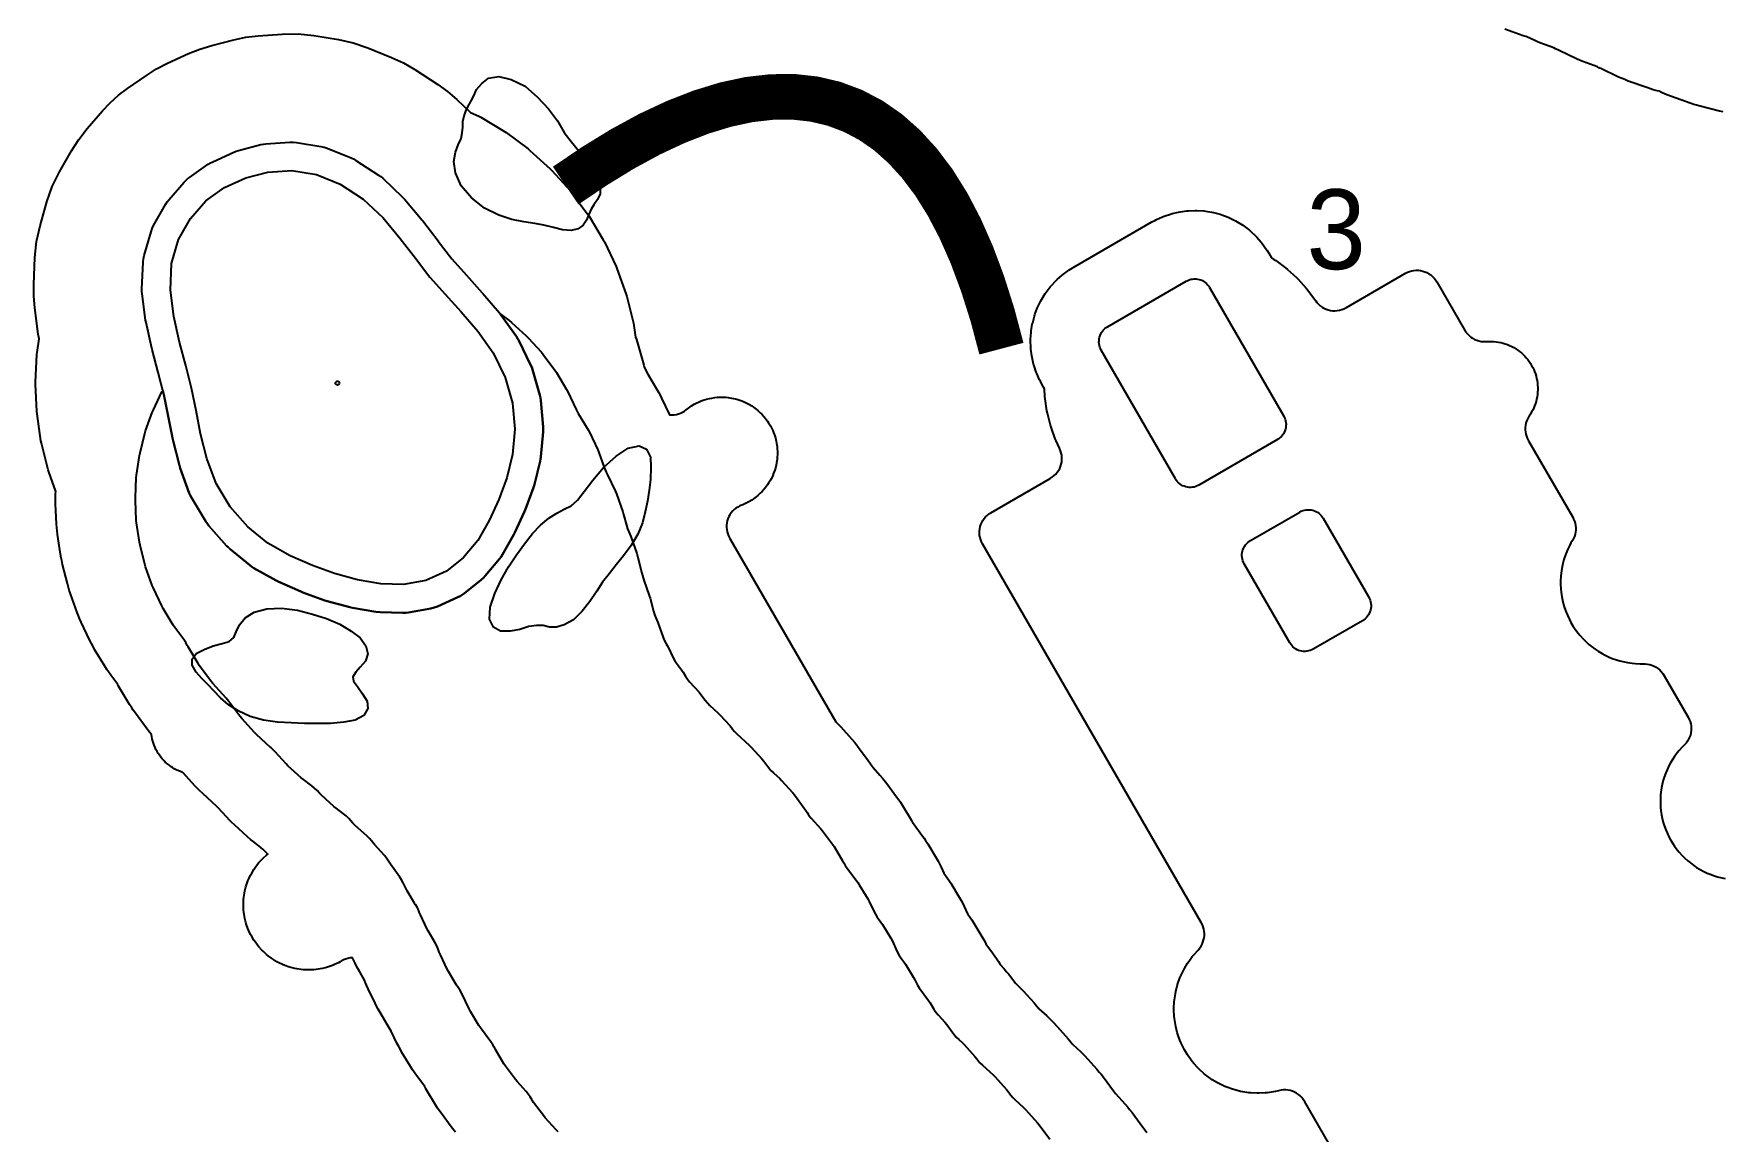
# Model space of a CAD drawing. Extents: x 425531 to 428300, y 1577248 to 1578701.
# Drawn here: x 427417.1 to 427713.3, y 1577959.4 to 1578151.9 of the extents above; entities that cross this region are included whole.
import ezdxf

# ---------------------------------------------------------------- set-up
doc = ezdxf.new("R2010")
doc.units = 21
for name, color, linetype, true_color in [('L-GOLF-ANNO', 7, 'Continuous', 0xffd23c), ('L-GOLF-BNKR', 7, 'Continuous', 0xe9dcb5), ('L-GOLF-CART', 7, 'Continuous', 0xcfcac0), ('L-GOLF-COLLAR', 7, 'Continuous', 0x5f9a33), ('L-GOLF-FWY', 7, 'Continuous', 0x6a9e35), ('L-GOLF-GRN', 7, 'Continuous', 0x74b23e), ('L-GOLF-PIN', 7, 'Continuous', 0xe0262b), ('L-GOLF-ROUGH', 7, 'Continuous', 0x4f7d2c), ('L-GOLF-TEE', 7, 'Continuous', 0x6fa63a)]:
    doc.layers.add(name, color=color, linetype=linetype, true_color=true_color)

msp = doc.modelspace()

# ---------------------------------------------------------------- linework, layer by layer
at = {"layer": 'L-GOLF-BNKR'}
for points, elevation in [([(427492.9, 1578138.3), (427493.3, 1578139.1), (427493.8, 1578140), (427494.3, 1578141), (427494.8, 1578142.1), (427495.7, 1578143.2), (427496.9, 1578144.1), (427498.7, 1578144.4), (427500.9, 1578143.9), (427503.3, 1578142.7), (427505.5, 1578140.8), (427507.4, 1578138.7), (427509, 1578136.6), (427510.2, 1578134.6), (427511.4, 1578133), (427512.7, 1578131.4), (427514, 1578129.8), (427515.2, 1578128.2), (427516.1, 1578126.6), (427516.5, 1578125.1), (427516.5, 1578123.8), (427516, 1578122.8), (427515.4, 1578121.9), (427514.9, 1578121.1), (427514.5, 1578120.2), (427514.1, 1578119.2), (427513.5, 1578118.3), (427512.6, 1578117.7), (427511.4, 1578117.4), (427509.9, 1578117.5), (427508.3, 1578117.9), (427506.6, 1578118.3), (427505, 1578118.6), (427503.1, 1578118.9), (427501, 1578119.3), (427498.7, 1578120.1), (427496.2, 1578121.3), (427493.9, 1578123.1), (427492.1, 1578125.2), (427491.1, 1578127.5), (427490.8, 1578129.5), (427491.1, 1578131.1), (427491.6, 1578132.4), (427492.1, 1578133.5), (427492.3, 1578134.5), (427492.4, 1578135.5), (427492.4, 1578136.5), (427492.6, 1578137.5), (427492.9, 1578138.3)], 68.08), ([(427524.6, 1578079), (427525.3, 1578077.6), (427525.4, 1578075.8), (427525.3, 1578073.7), (427525.1, 1578071.8), (427524.8, 1578069.9), (427524.4, 1578068), (427523.9, 1578066.1), (427523.1, 1578064.1), (427521.9, 1578062.1), (427520.6, 1578060.3), (427519.3, 1578058.7), (427518.1, 1578057.2), (427516.9, 1578055.7), (427515.9, 1578054.1), (427514.7, 1578052.3), (427513.3, 1578050.6), (427511.8, 1578049.1), (427510.2, 1578048.2), (427508.8, 1578047.8), (427507.6, 1578047.8), (427506.5, 1578048.1), (427505.3, 1578048.1), (427504, 1578047.9), (427502.4, 1578047.4), (427500.7, 1578047.1), (427499, 1578047.1), (427497.8, 1578047.8), (427497.1, 1578049.2), (427497.2, 1578051.3), (427498, 1578053.7), (427499.1, 1578056.1), (427500.4, 1578058.4), (427501.8, 1578060.5), (427503.2, 1578062.4), (427504.6, 1578064.2), (427506, 1578065.7), (427507.5, 1578066.9), (427508.9, 1578067.8), (427510.2, 1578068.5), (427511.4, 1578069.1), (427512.5, 1578070.1), (427513.7, 1578071.6), (427515.2, 1578073.6), (427517.1, 1578075.8), (427519.3, 1578077.8), (427521.4, 1578079.2), (427523.3, 1578079.6), (427524.6, 1578079)], 68.1), ([(427473.2, 1578038.3), (427473.9, 1578037.4), (427474.8, 1578036.1), (427475.6, 1578034.8), (427475.7, 1578033.5), (427475, 1578032.3), (427473.5, 1578031.5), (427471.5, 1578031.1), (427469.2, 1578030.9), (427466.9, 1578030.9), (427464.6, 1578030.9), (427462.3, 1578031), (427459.9, 1578031.1), (427457.4, 1578031.5), (427455.1, 1578032.1), (427453, 1578033.1), (427451.2, 1578034.2), (427449.9, 1578035.4), (427448.7, 1578036.6), (427447.7, 1578037.7), (427446.6, 1578038.8), (427445.6, 1578039.9), (427444.9, 1578041.1), (427444.9, 1578042.2), (427445.6, 1578043.2), (427447, 1578043.9), (427448.6, 1578044.5), (427450.2, 1578044.9), (427451.4, 1578045.3), (427452.2, 1578046), (427452.6, 1578047), (427453.2, 1578048.2), (427454.2, 1578049.4), (427455.8, 1578050.4), (427458, 1578051), (427460.6, 1578051.1), (427463.4, 1578050.8), (427466, 1578050.1), (427468.5, 1578049.3), (427470.8, 1578048.3), (427472.8, 1578047.1), (427474.4, 1578045.9), (427475.4, 1578044.5), (427475.7, 1578043.1), (427475.3, 1578041.8), (427474.4, 1578040.8), (427473.6, 1578039.9), (427473.1, 1578039.1), (427473.2, 1578038.3)], 68.34)]:
    msp.add_lwpolyline(points, close=True, dxfattribs=dict(at, elevation=elevation))
at = {"layer": 'L-GOLF-CART', "const_width": 8}
msp.add_lwpolyline([(427510.43, 1578125.26), (427515.51, 1578128.69), (427520.42, 1578131.7), (427525.17, 1578134.28), (427529.77, 1578136.43), (427534.21, 1578138.16), (427538.49, 1578139.47), (427542.6, 1578140.35), (427546.56, 1578140.8), (427550.37, 1578140.84), (427554.01, 1578140.44), (427557.49, 1578139.62), (427560.81, 1578138.38), (427563.98, 1578136.71), (427566.99, 1578134.62), (427569.83, 1578132.1), (427572.52, 1578129.15), (427575.05, 1578125.79), (427577.42, 1578121.99), (427579.63, 1578117.77), (427581.68, 1578113.13), (427583.57, 1578108.06), (427585.31, 1578102.57), (427586.88, 1578096.65)], dxfattribs=at)
at = {"layer": 'L-GOLF-COLLAR', "elevation": 72.23}
msp.add_lwpolyline([(427447.74, 1578129), (427448.12, 1578129.24), (427448.51, 1578129.44), (427452.21, 1578131.14), (427452.63, 1578131.31), (427453.06, 1578131.44), (427456.96, 1578132.44), (427457.4, 1578132.54), (427457.84, 1578132.59), (427462.04, 1578132.89), (427462.63, 1578132.89), (427463.2, 1578132.84), (427467.5, 1578132.14), (427468.05, 1578132.01), (427468.58, 1578131.83), (427472.78, 1578130.13), (427473.21, 1578129.93), (427473.62, 1578129.69), (427477.62, 1578127.09), (427477.99, 1578126.83), (427478.33, 1578126.54), (427481.83, 1578123.24), (427482.24, 1578122.8), (427485.24, 1578119.2), (427485.36, 1578119.05), (427488.06, 1578115.55), (427488.09, 1578115.52), (427490.46, 1578112.39), (427493.01, 1578109.55), (427495.81, 1578106.45), (427495.9, 1578106.34), (427498.8, 1578102.94), (427499.08, 1578102.6), (427501.78, 1578098.8), (427502, 1578098.45), (427502.19, 1578098.09), (427504.29, 1578093.79), (427504.47, 1578093.4), (427504.6, 1578092.99), (427505.9, 1578088.49), (427506.02, 1578088.01), (427506.08, 1578087.53), (427506.48, 1578082.93), (427506.5, 1578082.49), (427506.48, 1578082.05), (427506.08, 1578077.65), (427506.03, 1578077.28), (427505.96, 1578076.92), (427504.96, 1578072.82), (427504.79, 1578072.27), (427503.39, 1578068.47), (427503.24, 1578068.11), (427501.54, 1578064.41), (427501.34, 1578064.02), (427499.34, 1578060.52), (427499.11, 1578060.15), (427498.84, 1578059.8), (427496.34, 1578056.8), (427496, 1578056.43), (427495.62, 1578056.1), (427492.62, 1578053.7), (427492.28, 1578053.44), (427491.91, 1578053.22), (427491.53, 1578053.03), (427487.93, 1578051.43), (427487.37, 1578051.22), (427486.78, 1578051.08), (427482.88, 1578050.38), (427482.38, 1578050.31), (427481.88, 1578050.3), (427477.88, 1578050.4), (427477.16, 1578050.47), (427473.06, 1578051.17), (427472.57, 1578051.28), (427468.57, 1578052.38), (427468.21, 1578052.49), (427464.31, 1578053.89), (427464, 1578054.02), (427460.1, 1578055.72), (427459.64, 1578055.95), (427455.74, 1578058.15), (427455.37, 1578058.38), (427455.01, 1578058.65), (427451.51, 1578061.55), (427451.22, 1578061.81), (427450.96, 1578062.08), (427447.86, 1578065.58), (427447.58, 1578065.93), (427447.33, 1578066.3), (427444.83, 1578070.4), (427444.59, 1578070.83), (427444.4, 1578071.29), (427442.8, 1578075.69), (427442.66, 1578076.16), (427441.56, 1578080.46), (427441.49, 1578080.74), (427440.7, 1578084.82), (427439.92, 1578088.59), (427438.96, 1578092.45), (427437.87, 1578096.5), (427437.82, 1578096.72), (427436.82, 1578101.22), (427436.74, 1578101.65), (427436.14, 1578106.25), (427436.1, 1578106.68), (427436.1, 1578107.11), (427436.3, 1578111.81), (427436.36, 1578112.4), (427436.49, 1578112.97), (427437.69, 1578117.17), (427437.89, 1578117.73), (427438.15, 1578118.27), (427440.25, 1578121.97), (427440.52, 1578122.39), (427440.83, 1578122.78), (427443.53, 1578125.88), (427443.81, 1578126.18), (427444.12, 1578126.45), (427444.44, 1578126.7), (427447.74, 1578129)], close=True, dxfattribs=at)
at = {"layer": 'L-GOLF-FWY', "elevation": 71.72}
msp.add_lwpolyline([(427509.12, 1577959.24), (427508.77, 1577959.59), (427506.84, 1577961.72), (427506.53, 1577962.1), (427504.81, 1577964.42), (427504.54, 1577964.83), (427504.22, 1577965.37), (427503.88, 1577965.88), (427503.49, 1577966.35), (427501.93, 1577968.07), (427501.62, 1577968.45), (427499.88, 1577970.79), (427499.61, 1577971.19), (427498.11, 1577973.69), (427497.99, 1577973.91), (427497.89, 1577974.1), (427497.88, 1577974.12), (427497.65, 1577974.54), (427497.31, 1577975.05), (427495.48, 1577977.51), (427495.21, 1577977.92), (427493.73, 1577980.39), (427493.5, 1577980.82), (427492.23, 1577983.5), (427491.94, 1577984.04), (427491.6, 1577984.55), (427491.59, 1577984.57), (427491.31, 1577984.98), (427489.88, 1577987.37), (427489.65, 1577987.8), (427488.46, 1577990.32), (427488.27, 1577990.77), (427488.07, 1577991.32), (427487.84, 1577991.88), (427487.55, 1577992.42), (427486.31, 1577994.5), (427486.08, 1577994.93), (427484.94, 1577997.34), (427484.75, 1577997.79), (427484.73, 1577997.84), (427484.54, 1577998.31), (427484.36, 1577998.68), (427484.09, 1577999.11), (427484.06, 1577999.15), (427483.93, 1577999.36), (427482.62, 1578001.56), (427482.38, 1578001.99), (427481.95, 1578002.91), (427481.66, 1578003.45), (427481.32, 1578003.96), (427479.97, 1578005.78), (427479.7, 1578006.19), (427479.37, 1578006.74), (427479.03, 1578007.25), (427478.64, 1578007.72), (427476.87, 1578009.68), (427476.56, 1578010.06), (427476.43, 1578010.22), (427476.04, 1578010.7), (427475.61, 1578011.14), (427473.47, 1578013.07), (427473.12, 1578013.42), (427472.37, 1578014.24), (427471.94, 1578014.68), (427471.47, 1578015.07), (427470.15, 1578016.04), (427469.77, 1578016.35), (427467.61, 1578018.31), (427467.26, 1578018.66), (427466.83, 1578019.14), (427466.39, 1578019.57), (427465.92, 1578019.96), (427464.42, 1578021.07), (427464.04, 1578021.38), (427461.72, 1578023.49), (427461.38, 1578023.83), (427459.49, 1578025.91), (427458.77, 1578026.61), (427458.68, 1578026.68), (427456.17, 1578028.96), (427455.82, 1578029.31), (427453.6, 1578031.77), (427453.29, 1578032.15), (427451.36, 1578034.75), (427450.89, 1578035.32), (427448.56, 1578037.88), (427448.25, 1578038.26), (427446.21, 1578041.02), (427445.94, 1578041.42), (427444.18, 1578044.36), (427444.05, 1578044.58), (427444, 1578044.67), (427443.93, 1578044.79), (427443.93, 1578044.79), (427443.77, 1578045.1), (427443.43, 1578045.61), (427441.86, 1578047.72), (427441.59, 1578048.13), (427439.81, 1578051.09), (427439.58, 1578051.53), (427438.1, 1578054.66), (427437.91, 1578055.11), (427436.75, 1578058.37), (427436.6, 1578058.84), (427435.76, 1578062.19), (427435.67, 1578062.68), (427435.16, 1578066.1), (427435.11, 1578066.59), (427434.94, 1578070.04), (427434.94, 1578070.53), (427435.11, 1578073.99), (427435.16, 1578074.48), (427435.67, 1578077.9), (427435.76, 1578078.38), (427436.6, 1578081.74), (427436.75, 1578082.21), (427437.91, 1578085.47), (427438.1, 1578085.92), (427439.58, 1578089.05), (427439.74, 1578089.34), (427439.92, 1578088.59), (427440.7, 1578084.82), (427441.49, 1578080.74), (427441.56, 1578080.46), (427442.66, 1578076.16), (427442.8, 1578075.69), (427444.4, 1578071.29), (427444.59, 1578070.83), (427444.83, 1578070.4), (427447.33, 1578066.3), (427447.58, 1578065.93), (427447.86, 1578065.58), (427450.96, 1578062.08), (427451.22, 1578061.81), (427451.51, 1578061.55), (427455.01, 1578058.65), (427455.37, 1578058.38), (427455.74, 1578058.15), (427459.64, 1578055.95), (427460.1, 1578055.72), (427464, 1578054.02), (427464.31, 1578053.89), (427468.21, 1578052.49), (427468.57, 1578052.38), (427472.57, 1578051.28), (427473.06, 1578051.17), (427477.16, 1578050.47), (427477.88, 1578050.4), (427481.88, 1578050.3), (427482.38, 1578050.31), (427482.88, 1578050.38), (427486.78, 1578051.08), (427487.37, 1578051.22), (427487.93, 1578051.43), (427491.53, 1578053.03), (427491.91, 1578053.22), (427492.28, 1578053.44), (427492.62, 1578053.7), (427495.62, 1578056.1), (427496, 1578056.43), (427496.34, 1578056.8), (427498.84, 1578059.8), (427499.11, 1578060.15), (427499.34, 1578060.52), (427501.34, 1578064.02), (427501.54, 1578064.41), (427503.24, 1578068.11), (427503.39, 1578068.47), (427504.79, 1578072.27), (427504.96, 1578072.82), (427505.96, 1578076.92), (427506.03, 1578077.28), (427506.08, 1578077.65), (427506.48, 1578082.05), (427506.5, 1578082.49), (427506.48, 1578082.93), (427506.08, 1578087.53), (427506.02, 1578088.01), (427505.9, 1578088.49), (427504.6, 1578092.99), (427504.47, 1578093.4), (427504.29, 1578093.79), (427502.19, 1578098.09), (427502, 1578098.45), (427501.78, 1578098.8), (427499.08, 1578102.6), (427498.95, 1578102.75), (427500.55, 1578101.57), (427500.93, 1578101.25), (427503.5, 1578098.93), (427503.84, 1578098.58), (427506.17, 1578096.02), (427506.48, 1578095.64), (427508.54, 1578092.86), (427508.81, 1578092.45), (427510.59, 1578089.48), (427510.82, 1578089.05), (427512.29, 1578085.95), (427512.64, 1578085.3), (427514.36, 1578082.43), (427514.59, 1578082), (427516.05, 1578078.9), (427516.24, 1578078.45), (427517.19, 1578075.8), (427517.36, 1578075.37), (427517.56, 1578074.96), (427517.62, 1578074.84), (427517.73, 1578074.62), (427519.15, 1578071.62), (427519.34, 1578071.17), (427520.46, 1578068.05), (427520.6, 1578067.58), (427521.08, 1578065.66), (427521.26, 1578065.07), (427521.49, 1578064.5), (427521.67, 1578064.12), (427521.86, 1578063.67), (427522.92, 1578060.72), (427523.06, 1578060.25), (427523.81, 1578057.27), (427524.14, 1578056.06), (427525.11, 1578053.33), (427525.26, 1578052.86), (427525.82, 1578050.61), (427526, 1578050.02), (427526.23, 1578049.45), (427526.43, 1578049.04), (427526.62, 1578048.59), (427527.56, 1578045.97), (427527.79, 1578045.4), (427528.08, 1578044.86), (427528.24, 1578044.59), (427528.47, 1578044.16), (427529.24, 1578042.53), (427529.53, 1578041.99), (427529.87, 1578041.48), (427530.75, 1578040.3), (427531.02, 1578039.89), (427531.44, 1578039.19), (427531.78, 1578038.68), (427532.17, 1578038.2), (427533.83, 1578036.37), (427534.15, 1578035.99), (427534.91, 1578034.96), (427535.3, 1578034.49), (427535.73, 1578034.06), (427537.13, 1578032.79), (427537.48, 1578032.44), (427539.27, 1578030.47), (427539.58, 1578030.09), (427539.67, 1578029.96), (427540.06, 1578029.49), (427540.49, 1578029.06), (427542.65, 1578027.1), (427542.99, 1578026.76), (427544.86, 1578024.69), (427545.18, 1578024.31), (427546.05, 1578023.13), (427546.44, 1578022.66), (427546.87, 1578022.22), (427547.98, 1578021.22), (427548.32, 1578020.88), (427550.26, 1578018.74), (427550.57, 1578018.36), (427552.28, 1578016.05), (427552.56, 1578015.64), (427552.78, 1578015.26), (427553.12, 1578014.76), (427553.51, 1578014.28), (427555.2, 1578012.42), (427555.51, 1578012.04), (427557.24, 1578009.7), (427557.52, 1578009.3), (427559.01, 1578006.8), (427559.13, 1578006.6), (427559.23, 1578006.43), (427559.49, 1578005.97), (427559.83, 1578005.49), (427561.68, 1578002.99), (427561.94, 1578002.59), (427563.42, 1578000.12), (427563.65, 1577999.69), (427564.47, 1577997.97), (427564.76, 1577997.43), (427565.1, 1577996.92), (427565.74, 1577996.06), (427566.01, 1577995.65), (427567.45, 1577993.24), (427567.69, 1577992.8), (427568.61, 1577990.84), (427568.9, 1577990.3), (427569.24, 1577989.79), (427569.76, 1577989.09), (427570.04, 1577988.68), (427571.45, 1577986.33), (427571.68, 1577985.9), (427571.84, 1577985.54), (427572.13, 1577985), (427572.47, 1577984.49), (427574.09, 1577982.32), (427574.36, 1577981.91), (427575.04, 1577980.78), (427575.38, 1577980.27), (427575.77, 1577979.79), (427576.97, 1577978.47), (427577.28, 1577978.09), (427578.56, 1577976.37), (427578.95, 1577975.89), (427579.38, 1577975.46), (427579.99, 1577974.91), (427580.33, 1577974.56), (427582.24, 1577972.46), (427582.55, 1577972.08), (427582.73, 1577971.84), (427583.12, 1577971.37), (427583.55, 1577970.93), (427585.42, 1577969.24), (427585.77, 1577968.89), (427587.77, 1577966.69), (427588.08, 1577966.31), (427588.48, 1577965.76), (427588.87, 1577965.29), (427589.31, 1577964.85), (427590.78, 1577963.52), (427591.13, 1577963.17), (427593.22, 1577960.86), (427593.53, 1577960.48), (427595.39, 1577957.98)], dxfattribs=at)
at = {"layer": 'L-GOLF-GRN', "elevation": 72.23}
msp.add_lwpolyline([(427450.6, 1578124.9), (427454.3, 1578126.6), (427458.2, 1578127.6), (427462.4, 1578127.9), (427466.7, 1578127.2), (427470.9, 1578125.5), (427474.9, 1578122.9), (427478.4, 1578119.6), (427481.4, 1578116), (427484.1, 1578112.5), (427486.6, 1578109.2), (427489.3, 1578106.2), (427492.1, 1578103.1), (427495, 1578099.7), (427497.7, 1578095.9), (427499.8, 1578091.6), (427501.1, 1578087.1), (427501.5, 1578082.5), (427501.1, 1578078.1), (427500.1, 1578074), (427498.7, 1578070.2), (427497, 1578066.5), (427495, 1578063), (427492.5, 1578060), (427489.5, 1578057.6), (427485.9, 1578056), (427482, 1578055.3), (427478, 1578055.4), (427473.9, 1578056.1), (427469.9, 1578057.2), (427466, 1578058.6), (427462.1, 1578060.3), (427458.2, 1578062.5), (427454.7, 1578065.4), (427451.6, 1578068.9), (427449.1, 1578073), (427447.5, 1578077.4), (427446.4, 1578081.7), (427445.6, 1578085.8), (427444.8, 1578089.7), (427443.8, 1578093.7), (427442.7, 1578097.8), (427441.7, 1578102.3), (427441.1, 1578106.9), (427441.3, 1578111.6), (427442.5, 1578115.8), (427444.6, 1578119.5), (427447.3, 1578122.6), (427450.6, 1578124.9)], close=True, dxfattribs=at)
at = {"layer": 'L-GOLF-PIN'}
msp.add_circle((427470.4, 1578090.6, 72.23), 0.35, dxfattribs=at)
at = {"layer": 'L-GOLF-ROUGH'}
for points, elevation in [([(427491.11, 1577959.19), (427490.79, 1577959.57), (427490.37, 1577960.11), (427488.64, 1577962.45), (427488.24, 1577963.01), (427487.97, 1577963.42), (427487.6, 1577964), (427486.1, 1577966.49), (427485.93, 1577966.79), (427485.81, 1577967), (427485.71, 1577967.18), (427484.25, 1577969.16), (427483.85, 1577969.72), (427483.57, 1577970.14), (427483.2, 1577970.72), (427481.72, 1577973.19), (427481.38, 1577973.79), (427481.15, 1577974.22), (427480.84, 1577974.83), (427479.85, 1577976.94), (427479.67, 1577977.2), (427479.3, 1577977.78), (427477.87, 1577980.17), (427477.53, 1577980.77), (427477.3, 1577981.2), (427476.99, 1577981.81), (427475.8, 1577984.33), (427475.52, 1577984.96), (427475.34, 1577985.41), (427475.16, 1577985.86), (427474.3, 1577987.3), (427473.96, 1577987.9), (427473.73, 1577988.33), (427473.42, 1577988.94), (427473.02, 1577989.79), (427473, 1577989.79), (427472.6, 1577989.75), (427472.21, 1577989.68), (427471.83, 1577989.56), (427471.47, 1577989.41), (427471.03, 1577989.18), (427470.9, 1577989.1), (427470.56, 1577988.92), (427469.9, 1577988.61), (427469.53, 1577988.46), (427468.85, 1577988.21), (427468.47, 1577988.1), (427467.76, 1577987.92), (427467.38, 1577987.84), (427466.66, 1577987.73), (427466.27, 1577987.7), (427465.54, 1577987.66), (427465.14, 1577987.66), (427464.41, 1577987.7), (427464.02, 1577987.73), (427463.3, 1577987.84), (427462.92, 1577987.92), (427462.21, 1577988.1), (427461.83, 1577988.21), (427461.15, 1577988.46), (427460.78, 1577988.61), (427460.12, 1577988.92), (427459.78, 1577989.1), (427459.15, 1577989.48), (427458.83, 1577989.7), (427458.24, 1577990.13), (427457.94, 1577990.38), (427457.4, 1577990.87), (427457.12, 1577991.15), (427456.63, 1577991.69), (427456.38, 1577991.99), (427455.94, 1577992.58), (427455.73, 1577992.9), (427455.35, 1577993.53), (427455.17, 1577993.88), (427454.85, 1577994.54), (427454.7, 1577994.9), (427454.46, 1577995.59), (427454.34, 1577995.96), (427454.17, 1577996.67), (427454.09, 1577997.05), (427453.98, 1577997.78), (427453.94, 1577998.17), (427453.91, 1577998.9), (427453.91, 1577999.29), (427453.94, 1578000.02), (427453.98, 1578000.41), (427454.09, 1578001.13), (427454.17, 1578001.52), (427454.34, 1578002.22), (427454.46, 1578002.6), (427454.7, 1578003.29), (427454.85, 1578003.65), (427455.17, 1578004.31), (427455.35, 1578004.66), (427455.73, 1578005.28), (427455.94, 1578005.61), (427456.38, 1578006.19), (427456.63, 1578006.5), (427457.12, 1578007.04), (427457.4, 1578007.32), (427457.94, 1578007.81), (427458.16, 1578007.99), (427457.71, 1578008.41), (427457.36, 1578008.76), (427456.98, 1578009.16), (427456.08, 1578009.83), (427455.54, 1578010.25), (427455.16, 1578010.56), (427454.64, 1578011.01), (427452.32, 1578013.11), (427451.82, 1578013.59), (427451.48, 1578013.93), (427451, 1578014.43), (427449.43, 1578016.17), (427449.24, 1578016.35), (427446.77, 1578018.59), (427446.27, 1578019.06), (427445.92, 1578019.41), (427445.45, 1578019.91), (427443.29, 1578022.29), (427443.23, 1578022.31), (427442.85, 1578022.45), (427442.49, 1578022.6), (427442.13, 1578022.77), (427441.78, 1578022.95), (427441.44, 1578023.16), (427441.12, 1578023.37), (427440.8, 1578023.61), (427440.49, 1578023.86), (427440.2, 1578024.13), (427439.92, 1578024.4), (427439.66, 1578024.7), (427439.41, 1578025), (427439.17, 1578025.32), (427438.95, 1578025.65), (427438.75, 1578025.99), (427438.56, 1578026.33), (427438.39, 1578026.69), (427438.24, 1578027.06), (427438.11, 1578027.43), (427438, 1578027.81), (427437.9, 1578028.19), (427437.82, 1578028.58), (427437.76, 1578028.97), (427437.76, 1578028.98), (427437.74, 1578029), (427437.43, 1578029.38), (427437.01, 1578029.92), (427434.96, 1578032.68), (427434.57, 1578033.24), (427434.3, 1578033.65), (427433.93, 1578034.23), (427432.17, 1578037.17), (427431.99, 1578037.46), (427431.89, 1578037.65), (427431.85, 1578037.71), (427430.62, 1578039.38), (427430.22, 1578039.94), (427429.95, 1578040.35), (427429.58, 1578040.93), (427427.8, 1578043.9), (427427.46, 1578044.49), (427427.23, 1578044.93), (427426.92, 1578045.54), (427425.44, 1578048.67), (427425.17, 1578049.3), (427424.98, 1578049.75), (427424.73, 1578050.39), (427423.56, 1578053.65), (427423.35, 1578054.3), (427423.21, 1578054.77), (427423.02, 1578055.44), (427422.18, 1578058.79), (427422.03, 1578059.46), (427421.94, 1578059.94), (427421.82, 1578060.62), (427421.31, 1578064.04), (427421.23, 1578064.73), (427421.18, 1578065.21), (427421.13, 1578065.9), (427420.96, 1578069.36), (427420.94, 1578070.04), (427420.94, 1578070.53), (427420.96, 1578071.22), (427420.98, 1578071.6), (427419.75, 1578075.03), (427419.64, 1578075.41), (427418.47, 1578080.07), (427418.39, 1578080.46), (427417.69, 1578085.21), (427417.65, 1578085.6), (427417.41, 1578090.4), (427417.41, 1578090.8), (427417.65, 1578095.6), (427417.69, 1578095.99), (427418.04, 1578098.39), (427417.9, 1578099.2), (427417.3, 1578103.8), (427417.12, 1578105.85), (427417.12, 1578107.92), (427417.32, 1578112.62), (427417.61, 1578115.43), (427418.22, 1578118.19), (427419.42, 1578122.39), (427420.37, 1578125.09), (427421.63, 1578127.65), (427423.73, 1578131.35), (427425.02, 1578133.37), (427426.5, 1578135.26), (427429.2, 1578138.36), (427430.55, 1578139.79), (427432.01, 1578141.1), (427433.58, 1578142.29), (427436.88, 1578144.59), (427438.68, 1578145.73), (427440.58, 1578146.71), (427444.28, 1578148.41), (427446.28, 1578149.22), (427448.34, 1578149.85), (427452.24, 1578150.85), (427454.35, 1578151.29), (427456.49, 1578151.54), (427460.69, 1578151.84), (427463.48, 1578151.88), (427466.26, 1578151.59), (427470.56, 1578150.89), (427473.17, 1578150.31), (427475.7, 1578149.45), (427479.9, 1578147.75), (427481.99, 1578146.78), (427483.98, 1578145.62), (427487.98, 1578143.02), (427489.73, 1578141.77), (427491.36, 1578140.36), (427493.75, 1578138.11), (427495.21, 1578137.42), (427495.55, 1578137.24), (427499.68, 1578134.77), (427500, 1578134.55), (427503.86, 1578131.68), (427504.17, 1578131.44), (427507.73, 1578128.21), (427508.01, 1578127.93), (427511.24, 1578124.37), (427511.48, 1578124.06), (427514.35, 1578120.2), (427514.57, 1578119.88), (427517.04, 1578115.75), (427517.22, 1578115.41), (427519.28, 1578111.06), (427519.43, 1578110.7), (427521.05, 1578106.17), (427521.16, 1578105.79), (427522.33, 1578101.13), (427522.41, 1578100.74), (427522.71, 1578098.69), (427522.86, 1578098.26), (427524.16, 1578093.76), (427524.23, 1578093.45), (427524.8, 1578092.25), (427524.82, 1578092.2), (427526.37, 1578089.63), (427526.7, 1578089.03), (427526.94, 1578088.6), (427527.24, 1578087.99), (427528.63, 1578085.05), (427528.71, 1578085.04), (427529.1, 1578085.03), (427529.48, 1578085.05), (427529.86, 1578085.11), (427530.23, 1578085.21), (427530.59, 1578085.34), (427530.94, 1578085.51), (427531.27, 1578085.71), (427531.57, 1578085.93), (427531.57, 1578085.93), (427532.19, 1578086.39), (427532.51, 1578086.6), (427533, 1578086.89), (427533.34, 1578087.08), (427533.86, 1578087.32), (427534.22, 1578087.47), (427534.76, 1578087.67), (427535.13, 1578087.78), (427535.69, 1578087.92), (427536.07, 1578087.99), (427536.63, 1578088.08), (427537.02, 1578088.12), (427537.59, 1578088.14), (427537.99, 1578088.14), (427538.55, 1578088.12), (427538.94, 1578088.08), (427539.51, 1578087.99), (427539.89, 1578087.92), (427540.45, 1578087.78), (427540.82, 1578087.67), (427541.36, 1578087.47), (427541.72, 1578087.32), (427542.23, 1578087.08), (427542.58, 1578086.89), (427543.07, 1578086.6), (427543.39, 1578086.38), (427543.85, 1578086.04), (427544.16, 1578085.8), (427544.58, 1578085.41), (427544.85, 1578085.14), (427545.24, 1578084.71), (427545.49, 1578084.41), (427545.83, 1578083.95), (427546.04, 1578083.63), (427546.34, 1578083.14), (427546.52, 1578082.79), (427546.76, 1578082.28), (427546.91, 1578081.92), (427547.11, 1578081.38), (427547.22, 1578081), (427547.36, 1578080.45), (427547.44, 1578080.07), (427547.52, 1578079.5), (427547.56, 1578079.11), (427547.59, 1578078.54), (427547.59, 1578078.15), (427547.56, 1578077.58), (427547.52, 1578077.19), (427547.44, 1578076.63), (427547.36, 1578076.24), (427547.22, 1578075.69), (427547.11, 1578075.32), (427546.91, 1578074.78), (427546.76, 1578074.42), (427546.52, 1578073.9), (427546.34, 1578073.56), (427546.04, 1578073.07), (427545.83, 1578072.74), (427545.49, 1578072.29), (427545.24, 1578071.98), (427544.85, 1578071.56), (427544.58, 1578071.28), (427544.16, 1578070.9), (427543.85, 1578070.65), (427543.39, 1578070.31), (427543.07, 1578070.09), (427542.58, 1578069.8), (427542.23, 1578069.62), (427541.72, 1578069.37), (427541.49, 1578069.28), (427541.5, 1578069.28), (427540.96, 1578069.05), (427540.61, 1578068.87), (427540.29, 1578068.66), (427539.99, 1578068.41), (427539.71, 1578068.14), (427539.47, 1578067.84), (427539.25, 1578067.52), (427539.06, 1578067.18), (427538.91, 1578066.82), (427538.79, 1578066.45), (427538.72, 1578066.07), (427538.67, 1578065.68), (427538.67, 1578065.29), (427538.7, 1578064.91), (427538.77, 1578064.52), (427538.88, 1578064.15), (427539.02, 1578063.79), (427539.25, 1578063.36), (427557.83, 1578031.17), (427557.88, 1578031.12), (427558.22, 1578030.78), (427558.7, 1578030.28), (427560.63, 1578028.15), (427561.08, 1578027.63), (427561.39, 1578027.25), (427561.81, 1578026.7), (427563.53, 1578024.39), (427563.92, 1578023.83), (427564.2, 1578023.42), (427564.37, 1578023.15), (427565.57, 1578021.82), (427566.02, 1578021.3), (427566.33, 1578020.92), (427566.75, 1578020.38), (427568.49, 1578018.04), (427568.88, 1578017.48), (427569.16, 1578017.07), (427569.52, 1578016.49), (427571.02, 1578014), (427571.19, 1578013.7), (427571.24, 1578013.61), (427571.27, 1578013.56), (427572.94, 1578011.31), (427573.32, 1578010.76), (427573.59, 1578010.36), (427573.95, 1578009.79), (427575.43, 1578007.32), (427575.77, 1578006.72), (427576, 1578006.29), (427576.31, 1578005.67), (427576.8, 1578004.64), (427576.98, 1578004.4), (427577.38, 1578003.83), (427577.65, 1578003.43), (427578.02, 1578002.85), (427579.46, 1578000.43), (427579.8, 1577999.84), (427580.03, 1577999.4), (427580.34, 1577998.79), (427580.94, 1577997.52), (427581.01, 1577997.43), (427581.41, 1577996.87), (427581.68, 1577996.46), (427582.05, 1577995.88), (427583.45, 1577993.53), (427583.79, 1577992.93), (427584.02, 1577992.5), (427584.14, 1577992.26), (427585.33, 1577990.66), (427585.73, 1577990.1), (427586, 1577989.69), (427586.37, 1577989.11), (427586.65, 1577988.63), (427587.34, 1577987.87), (427587.79, 1577987.35), (427588.1, 1577986.97), (427588.52, 1577986.43), (427589.35, 1577985.32), (427589.39, 1577985.29), (427589.88, 1577984.81), (427590.23, 1577984.46), (427590.71, 1577983.97), (427592.61, 1577981.87), (427593.06, 1577981.34), (427593.37, 1577980.97), (427593.47, 1577980.84), (427594.82, 1577979.61), (427595.32, 1577979.14), (427595.67, 1577978.79), (427596.14, 1577978.29), (427598.14, 1577976.09), (427598.59, 1577975.57), (427598.9, 1577975.19), (427599.27, 1577974.72), (427600.18, 1577973.89), (427600.68, 1577973.42), (427601.03, 1577973.07), (427601.5, 1577972.57), (427603.59, 1577970.26), (427604.04, 1577969.74), (427604.35, 1577969.36), (427604.78, 1577968.82), (427606.54, 1577966.44), (427606.88, 1577966), (427608.61, 1577964.1), (427609.06, 1577963.58), (427609.37, 1577963.2), (427609.79, 1577962.66), (427611.7, 1577960.08), (427612.1, 1577959.52), (427612.37, 1577959.11)], 69.84), ([(427713.5, 1578138.19), (427712.83, 1578138.34), (427709.46, 1578139.18), (427708.8, 1578139.36), (427708.33, 1578139.5), (427707.68, 1578139.72), (427704.41, 1578140.89), (427703.77, 1578141.14), (427703.32, 1578141.32), (427702.69, 1578141.6), (427702.26, 1578141.8), (427701.9, 1578141.89), (427701.24, 1578142.08), (427700.77, 1578142.22), (427700.12, 1578142.44), (427696.86, 1578143.6), (427696.22, 1578143.85), (427695.77, 1578144.04), (427695.14, 1578144.31), (427692.01, 1578145.79), (427691.7, 1578145.94), (427691.51, 1578146.04), (427691.44, 1578146.07), (427689.5, 1578146.77), (427688.86, 1578147.02), (427688.4, 1578147.21), (427687.77, 1578147.48), (427684.7, 1578148.94), (427684.09, 1578149.25), (427683.78, 1578149.41), (427682.15, 1578149.99), (427681.51, 1578150.24), (427681.06, 1578150.43), (427680.43, 1578150.71), (427679.04, 1578151.37), (427678.89, 1578151.41), (427678.42, 1578151.55), (427677.77, 1578151.76), (427675.18, 1578152.69)], 72.81), ([(427763.16, 1577751.33), (427640.08, 1577964.52), (427639.81, 1577964.94), (427639.56, 1577965.25), (427639.28, 1577965.54), (427638.98, 1577965.79), (427638.65, 1577966.02), (427638.3, 1577966.21), (427637.94, 1577966.36), (427637.56, 1577966.48), (427637.17, 1577966.56), (427636.77, 1577966.6), (427636.38, 1577966.6), (427635.98, 1577966.56), (427635.49, 1577966.47), (427634.99, 1577966.34), (427634.6, 1577966.26), (427633.56, 1577966.11), (427633.17, 1577966.07), (427632.11, 1577966.02), (427631.72, 1577966.02), (427630.66, 1577966.07), (427630.27, 1577966.11), (427629.23, 1577966.26), (427628.84, 1577966.34), (427627.82, 1577966.6), (427627.44, 1577966.71), (427626.45, 1577967.07), (427626.08, 1577967.22), (427625.13, 1577967.67), (427624.78, 1577967.85), (427623.87, 1577968.4), (427623.55, 1577968.62), (427622.7, 1577969.25), (427622.39, 1577969.5), (427621.61, 1577970.21), (427621.33, 1577970.48), (427620.62, 1577971.27), (427620.37, 1577971.57), (427619.74, 1577972.42), (427619.53, 1577972.75), (427618.98, 1577973.65), (427618.8, 1577974), (427618.35, 1577974.95), (427618.2, 1577975.32), (427617.84, 1577976.31), (427617.73, 1577976.69), (427617.47, 1577977.71), (427617.39, 1577978.1), (427617.24, 1577979.14), (427617.2, 1577979.54), (427617.15, 1577980.59), (427617.15, 1577980.98), (427617.2, 1577982.04), (427617.24, 1577982.43), (427617.39, 1577983.48), (427617.47, 1577983.86), (427617.73, 1577984.89), (427617.84, 1577985.26), (427618.2, 1577986.26), (427618.35, 1577986.62), (427618.8, 1577987.58), (427618.98, 1577987.92), (427619.53, 1577988.83), (427619.75, 1577989.16), (427620.37, 1577990.01), (427620.62, 1577990.31), (427621.39, 1577991.15), (427621.7, 1577991.53), (427621.91, 1577991.85), (427622.1, 1577992.19), (427622.24, 1577992.55), (427622.36, 1577992.92), (427622.44, 1577993.29), (427622.48, 1577993.68), (427622.48, 1577994.07), (427622.45, 1577994.45), (427622.38, 1577994.83), (427622.27, 1577995.2), (427622.13, 1577995.56), (427621.91, 1577995.99), (427583.56, 1578062.4), (427583.38, 1578062.75), (427583.24, 1578063.12), (427583.13, 1578063.5), (427583.06, 1578063.88), (427583.03, 1578064.27), (427583.04, 1578064.66), (427583.08, 1578065.05), (427583.16, 1578065.44), (427583.28, 1578065.81), (427583.44, 1578066.17), (427583.63, 1578066.52), (427583.85, 1578066.84), (427584.11, 1578067.14), (427584.39, 1578067.41), (427584.7, 1578067.65), (427585.03, 1578067.87), (427595.42, 1578073.87), (427595.83, 1578074.14), (427596.14, 1578074.38), (427596.43, 1578074.66), (427596.68, 1578074.96), (427596.91, 1578075.29), (427597.1, 1578075.64), (427597.25, 1578076), (427597.37, 1578076.38), (427597.45, 1578076.77), (427597.49, 1578077.16), (427597.49, 1578077.56), (427597.46, 1578077.95), (427597.38, 1578078.34), (427597.27, 1578078.72), (427597.08, 1578079.18), (427596.47, 1578080.47), (427596.32, 1578080.84), (427595.59, 1578082.87), (427595.47, 1578083.24), (427594.95, 1578085.34), (427594.87, 1578085.72), (427594.56, 1578087.86), (427594.52, 1578088.25), (427594.45, 1578089.62), (427593.99, 1578090.42), (427593.71, 1578090.94), (427593.58, 1578091.2), (427593.09, 1578092.27), (427592.99, 1578092.54), (427592.61, 1578093.66), (427592.53, 1578093.94), (427592.26, 1578095.09), (427592.21, 1578095.37), (427592.06, 1578096.54), (427592.03, 1578096.83), (427592, 1578098.01), (427592, 1578098.3), (427592.08, 1578099.48), (427592.11, 1578099.77), (427592.3, 1578100.93), (427592.37, 1578101.21), (427592.67, 1578102.35), (427592.76, 1578102.63), (427593.17, 1578103.73), (427593.29, 1578104), (427593.81, 1578105.06), (427593.95, 1578105.31), (427594.57, 1578106.31), (427594.74, 1578106.55), (427595.46, 1578107.49), (427595.65, 1578107.71), (427596.45, 1578108.57), (427596.66, 1578108.77), (427597.54, 1578109.55), (427597.77, 1578109.73), (427598.73, 1578110.42), (427598.98, 1578110.58), (427599.48, 1578110.88), (427613.28, 1578118.88), (427613.8, 1578119.16), (427614.06, 1578119.3), (427615.14, 1578119.78), (427615.41, 1578119.89), (427616.53, 1578120.27), (427616.81, 1578120.35), (427617.96, 1578120.62), (427618.25, 1578120.68), (427619.42, 1578120.83), (427619.71, 1578120.85), (427620.89, 1578120.89), (427621.19, 1578120.89), (427622.37, 1578120.81), (427622.66, 1578120.78), (427623.82, 1578120.59), (427624.11, 1578120.52), (427625.25, 1578120.22), (427625.53, 1578120.13), (427626.63, 1578119.71), (427626.9, 1578119.6), (427627.96, 1578119.07), (427628.22, 1578118.93), (427629.22, 1578118.31), (427629.46, 1578118.14), (427630.4, 1578117.42), (427630.62, 1578117.23), (427631.48, 1578116.42), (427631.69, 1578116.21), (427632.47, 1578115.32), (427632.65, 1578115.09), (427633.33, 1578114.13), (427633.49, 1578113.88), (427633.8, 1578113.38), (427634.27, 1578112.56), (427634.68, 1578112.32), (427635, 1578112.1), (427636.73, 1578110.81), (427637.04, 1578110.56), (427638.64, 1578109.11), (427638.92, 1578108.84), (427640.36, 1578107.24), (427640.61, 1578106.93), (427641.99, 1578105.08), (427642.02, 1578105.05), (427642.23, 1578104.75), (427642.5, 1578104.46), (427642.8, 1578104.19), (427643.13, 1578103.95), (427643.47, 1578103.75), (427643.84, 1578103.58), (427644.22, 1578103.46), (427644.61, 1578103.36), (427645, 1578103.31), (427645.4, 1578103.3), (427645.8, 1578103.33), (427646.2, 1578103.4), (427646.58, 1578103.51), (427646.96, 1578103.65), (427647.4, 1578103.88), (427657.77, 1578109.87), (427658.12, 1578110.05), (427658.49, 1578110.19), (427658.86, 1578110.3), (427659.25, 1578110.37), (427659.64, 1578110.4), (427660.03, 1578110.4), (427660.42, 1578110.35), (427660.81, 1578110.27), (427661.18, 1578110.15), (427661.54, 1578109.99), (427661.89, 1578109.8), (427662.21, 1578109.58), (427662.51, 1578109.32), (427662.78, 1578109.04), (427663.02, 1578108.73), (427663.24, 1578108.4), (427668.11, 1578099.96), (427668.38, 1578099.55), (427668.63, 1578099.23), (427668.91, 1578098.95), (427669.21, 1578098.69), (427669.54, 1578098.47), (427669.89, 1578098.28), (427670.26, 1578098.12), (427670.64, 1578098.01), (427671.03, 1578097.93), (427671.43, 1578097.89), (427671.93, 1578097.89), (427672.47, 1578097.92), (427672.88, 1578097.92), (427673.29, 1578097.9), (427673.68, 1578097.86), (427674.1, 1578097.8), (427674.49, 1578097.72), (427674.9, 1578097.62), (427675.27, 1578097.5), (427675.67, 1578097.36), (427676.03, 1578097.21), (427676.41, 1578097.03), (427676.76, 1578096.85), (427677.12, 1578096.63), (427677.45, 1578096.41), (427677.79, 1578096.16), (427678.09, 1578095.91), (427678.4, 1578095.63), (427678.68, 1578095.35), (427678.96, 1578095.04), (427679.21, 1578094.73), (427679.46, 1578094.39), (427679.68, 1578094.07), (427679.9, 1578093.71), (427680.08, 1578093.36), (427680.26, 1578092.98), (427680.41, 1578092.62), (427680.55, 1578092.22), (427680.67, 1578091.84), (427680.77, 1578091.43), (427680.85, 1578091.05), (427680.91, 1578090.63), (427680.95, 1578090.24), (427680.97, 1578089.82), (427680.97, 1578089.43), (427680.95, 1578089.01), (427680.91, 1578088.62), (427680.85, 1578088.2), (427680.77, 1578087.81), (427680.67, 1578087.4), (427680.55, 1578087.03), (427680.41, 1578086.63), (427680.26, 1578086.27), (427680.08, 1578085.89), (427679.9, 1578085.54), (427679.68, 1578085.18), (427679.58, 1578085.01), (427679.54, 1578084.97), (427679.47, 1578084.84), (427679.34, 1578084.65), (427679.15, 1578084.31), (427679.01, 1578083.95), (427678.89, 1578083.58), (427678.81, 1578083.2), (427678.77, 1578082.82), (427678.77, 1578082.43), (427678.8, 1578082.04), (427678.87, 1578081.66), (427678.98, 1578081.29), (427679.12, 1578080.93), (427679.35, 1578080.5), (427687.1, 1578067.08), (427687.27, 1578066.74), (427687.42, 1578066.38), (427687.52, 1578066.01), (427687.59, 1578065.63), (427687.63, 1578065.24), (427687.63, 1578064.85), (427687.58, 1578064.47), (427687.51, 1578064.09), (427687.39, 1578063.72), (427687.25, 1578063.37), (427687.06, 1578063.02), (427686.8, 1578062.58), (427686.52, 1578062.06), (427686.17, 1578061.33), (427685.95, 1578060.78), (427685.67, 1578060.02), (427685.5, 1578059.46), (427685.31, 1578058.67), (427685.19, 1578058.09), (427685.07, 1578057.29), (427685.01, 1578056.71), (427684.97, 1578055.9), (427684.97, 1578055.31), (427685.01, 1578054.5), (427685.07, 1578053.91), (427685.19, 1578053.11), (427685.31, 1578052.53), (427685.5, 1578051.75), (427685.67, 1578051.18), (427685.95, 1578050.42), (427686.17, 1578049.88), (427686.52, 1578049.14), (427686.8, 1578048.62), (427687.21, 1578047.93), (427687.54, 1578047.44), (427688.02, 1578046.79), (427688.4, 1578046.33), (427688.94, 1578045.73), (427689.36, 1578045.32), (427689.96, 1578044.77), (427690.41, 1578044.4), (427691.06, 1578043.92), (427691.55, 1578043.59), (427692.25, 1578043.17), (427692.77, 1578042.89), (427693.5, 1578042.55), (427694.04, 1578042.32), (427694.81, 1578042.05), (427695.37, 1578041.88), (427696.16, 1578041.68), (427696.73, 1578041.57), (427697.54, 1578041.45), (427698.12, 1578041.39), (427698.93, 1578041.35), (427699.62, 1578041.35), (427699.62, 1578041.35), (427699.84, 1578041.35), (427700.24, 1578041.31), (427700.63, 1578041.23), (427701.01, 1578041.11), (427701.38, 1578040.95), (427701.73, 1578040.76), (427702.06, 1578040.54), (427702.36, 1578040.28), (427702.64, 1578040), (427702.89, 1578039.69), (427703.11, 1578039.35), (427707.36, 1578031.98), (427707.55, 1578031.62), (427707.69, 1578031.25), (427707.8, 1578030.86), (427707.87, 1578030.46), (427707.9, 1578030.06), (427707.88, 1578029.66), (427707.83, 1578029.26), (427707.74, 1578028.87), (427707.61, 1578028.49), (427707.44, 1578028.12), (427707.23, 1578027.77), (427707, 1578027.45), (427706.73, 1578027.15), (427706.31, 1578026.73), (427705.8, 1578026.17), (427705.42, 1578025.72), (427704.97, 1578025.11), (427704.65, 1578024.62), (427704.25, 1578023.97), (427703.98, 1578023.45), (427703.65, 1578022.76), (427703.43, 1578022.22), (427703.17, 1578021.5), (427703, 1578020.94), (427702.82, 1578020.2), (427702.7, 1578019.62), (427702.59, 1578018.87), (427702.53, 1578018.29), (427702.49, 1578017.53), (427702.49, 1578016.94), (427702.53, 1578016.18), (427702.59, 1578015.6), (427702.7, 1578014.84), (427702.82, 1578014.27), (427703, 1578013.53), (427703.17, 1578012.97), (427703.43, 1578012.25), (427703.65, 1578011.71), (427703.98, 1578011.02), (427704.25, 1578010.5), (427704.65, 1578009.85), (427704.97, 1578009.36), (427705.42, 1578008.75), (427705.8, 1578008.3), (427706.31, 1578007.73), (427706.72, 1578007.32), (427707.29, 1578006.81), (427707.74, 1578006.43), (427708.35, 1578005.98), (427708.84, 1578005.65), (427709.49, 1578005.26), (427710.01, 1578004.99), (427710.7, 1578004.66), (427711.24, 1578004.44), (427711.96, 1578004.18), (427712.52, 1578004.01), (427713.26, 1578003.83), (427713.83, 1578003.71)], 68.7)]:
    msp.add_lwpolyline(points, dxfattribs=dict(at, elevation=elevation))
at = {"layer": 'L-GOLF-TEE'}
for points, elevation in [([(427621.5, 1578072.71), (427621.24, 1578072.57), (427620.97, 1578072.46), (427620.68, 1578072.38), (427620.39, 1578072.33), (427620.1, 1578072.3), (427619.8, 1578072.31), (427619.51, 1578072.34), (427619.22, 1578072.41), (427618.94, 1578072.5), (427618.67, 1578072.61), (427618.41, 1578072.76), (427618.17, 1578072.92), (427617.95, 1578073.12), (427617.74, 1578073.33), (427617.56, 1578073.56), (427617.4, 1578073.81), (427604.39, 1578096.41), (427604.26, 1578096.67), (427604.15, 1578096.94), (427604.07, 1578097.22), (427604.02, 1578097.51), (427603.99, 1578097.81), (427604, 1578098.1), (427604.03, 1578098.39), (427604.1, 1578098.68), (427604.18, 1578098.96), (427604.3, 1578099.23), (427604.44, 1578099.49), (427604.61, 1578099.73), (427604.8, 1578099.95), (427605.01, 1578100.16), (427605.24, 1578100.34), (427605.49, 1578100.5), (427619.3, 1578108.49), (427619.56, 1578108.63), (427619.83, 1578108.74), (427620.12, 1578108.82), (427620.41, 1578108.87), (427620.7, 1578108.9), (427621, 1578108.89), (427621.29, 1578108.86), (427621.58, 1578108.79), (427621.86, 1578108.7), (427622.13, 1578108.59), (427622.39, 1578108.44), (427622.63, 1578108.28), (427622.85, 1578108.08), (427623.06, 1578107.87), (427623.24, 1578107.64), (427623.4, 1578107.39), (427636.41, 1578084.79), (427636.54, 1578084.53), (427636.65, 1578084.26), (427636.73, 1578083.98), (427636.78, 1578083.69), (427636.81, 1578083.39), (427636.8, 1578083.1), (427636.77, 1578082.81), (427636.7, 1578082.52), (427636.62, 1578082.24), (427636.5, 1578081.97), (427636.36, 1578081.71), (427636.19, 1578081.47), (427636, 1578081.25), (427635.79, 1578081.04), (427635.56, 1578080.86), (427635.31, 1578080.7), (427621.5, 1578072.71)], 74.73), ([(427641.57, 1578043.93), (427641.31, 1578043.8), (427641.03, 1578043.69), (427640.75, 1578043.61), (427640.46, 1578043.56), (427640.17, 1578043.53), (427639.87, 1578043.54), (427639.58, 1578043.57), (427639.29, 1578043.63), (427639.01, 1578043.72), (427638.74, 1578043.84), (427638.49, 1578043.98), (427638.24, 1578044.15), (427638.02, 1578044.34), (427637.81, 1578044.55), (427637.63, 1578044.78), (427637.47, 1578045.03), (427629.47, 1578058.89), (427629.34, 1578059.15), (427629.23, 1578059.42), (427629.15, 1578059.71), (427629.1, 1578060), (427629.07, 1578060.29), (427629.08, 1578060.58), (427629.11, 1578060.88), (427629.17, 1578061.16), (427629.26, 1578061.44), (427629.38, 1578061.71), (427629.52, 1578061.97), (427629.69, 1578062.21), (427629.88, 1578062.44), (427630.09, 1578062.64), (427630.32, 1578062.83), (427630.57, 1578062.99), (427639.23, 1578067.99), (427639.49, 1578068.12), (427639.77, 1578068.23), (427640.05, 1578068.31), (427640.34, 1578068.36), (427640.63, 1578068.39), (427640.93, 1578068.38), (427641.22, 1578068.35), (427641.51, 1578068.29), (427641.79, 1578068.2), (427642.06, 1578068.08), (427642.31, 1578067.94), (427642.56, 1578067.77), (427642.78, 1578067.58), (427642.99, 1578067.37), (427643.17, 1578067.13), (427643.33, 1578066.89), (427651.33, 1578053.03), (427651.46, 1578052.77), (427651.57, 1578052.5), (427651.65, 1578052.21), (427651.7, 1578051.92), (427651.73, 1578051.63), (427651.72, 1578051.33), (427651.69, 1578051.04), (427651.63, 1578050.75), (427651.54, 1578050.47), (427651.42, 1578050.2), (427651.28, 1578049.95), (427651.11, 1578049.7), (427650.92, 1578049.48), (427650.71, 1578049.28), (427650.48, 1578049.09), (427650.23, 1578048.93), (427641.57, 1578043.93)], 74.91)]:
    msp.add_lwpolyline(points, close=True, dxfattribs=dict(at, elevation=elevation))

# ---------------------------------------------------------------- texts
at = {"layer": 'L-GOLF-ANNO'}
msp.add_text('3', height=14, dxfattribs=at).set_placement((427640.4, 1578110.6))

doc.saveas('drawing.dxf')
